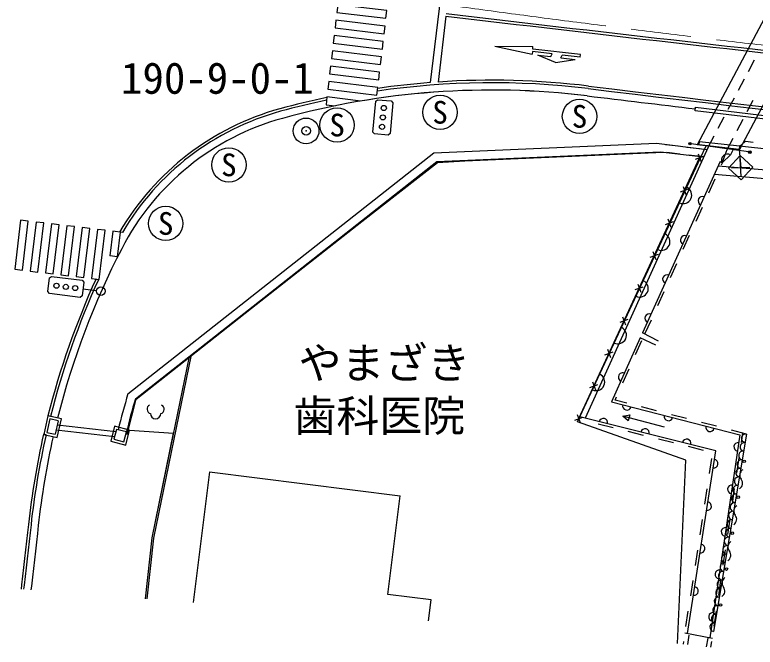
# Model space of a CAD drawing. Units: millimetres, scale not verified. Extents: x 40000 to 680000, y 20000 to 380000.
# Drawn here: x 94208 to 137294, y 249550 to 286350 of the extents above; entities that cross this region are included whole.
import ezdxf
from ezdxf.enums import TextEntityAlignment as Align

# ---------------------------------------------------------------- set-up
doc = ezdxf.new("R2010")
doc.units = ezdxf.units.MM
doc.header["$LTSCALE"] = 1000
doc.header["$PDMODE"] = 32
doc.header["$PDSIZE"] = 500
doc.linetypes.add('CHAIN', pattern=[18.5, 12, -1.5, 3.5, -1.5])
doc.linetypes.add('DASHED', pattern=[7.5, 6, -1.5])
for name, color, linetype, lineweight in [('M-BGD', 7, 'Continuous', 25), ('M-BGD-EXST', 7, 'Continuous', 25), ('M-BMK', 2, 'CHAIN', 13), ('M-BMK-ROW', 30, 'Continuous', 25), ('M-BMK-SRVR', 3, 'Continuous', 25), ('M-STR-STR1', 1, 'Continuous', 25), ('M-STR-STRC', 7, 'Continuous', 25)]:
    doc.layers.add(name, color=color, linetype=linetype, lineweight=lineweight)
doc.layers.add('M-BMK-HTXT', color=7, linetype='Continuous')
doc.layers.add('M-OTRS', color=6, linetype='Continuous')
doc.styles.add('ＭＳ ゴシック', font='')
doc.styles.get('ＭＳ ゴシック').set_extended_font_data('MS Gothic')

msp = doc.modelspace()

# ---------------------------------------------------------------- linework, layer by layer
at = {"layer": 'M-BGD'}
for p, q in [((136904, 283059), (137256, 283721)), ((136316, 281955), (136669, 282617)), ((135729, 280852), (136081, 281514)), ((136831, 280720), (137183, 281382)), ((135142, 279748), (135494, 280410)), ((136245, 279615), (136597, 280278)), ((134555, 278645), (134907, 279307)), ((132065, 278808), (132810, 278716)), ((136904, 278369), (133572, 278842)), ((135660, 278511), (136011, 279174)), ((136377, 278719), (136495, 278783)), ((136495, 278783), (136737, 278994)), ((136737, 278994), (137179, 278946)), ((134553, 278648), (127403, 262882)), ((132903, 278246), (132159, 278337)), ((133306, 278655), (134050, 278563)), ((134107, 278024), (134449, 278734)), ((135378, 277742), (135660, 278511)), ((136355, 278520), (136450, 277449)), ((136376, 278723), (151869, 277066)), ((100794, 264296), (118584, 278308)), ((100794, 264296), (118584, 278308)), ((126954, 262656), (134107, 278024)), ((127028, 262856), (134059, 278028)), ((134144, 278096), (133400, 278186)), ((133824, 277942), (134294, 278114)), ((133973, 278263), (134145, 277794)), ((135743, 277418), (136419, 278155)), ((136419, 278155), (137156, 277480)), ((136473, 276919), (136427, 277979)), ((101228, 264001), (118767, 277816)), ((101228, 264001), (118767, 277816)), ((135253, 277805), (130743, 267850)), ((135337, 277622), (135390, 277740)), ((136979, 277472), (135920, 277426)), ((137156, 277480), (136480, 276743)), ((134923, 277075), (151792, 275660)), ((136480, 276743), (135743, 277418)), ((134594, 275983), (134966, 276803)), ((132945, 276046), (133415, 276218)), ((133094, 276367), (133266, 275897)), ((133851, 274343), (134223, 275163)), ((132215, 274470), (132387, 274001)), ((132067, 274149), (132536, 274321)), ((133109, 272704), (133480, 273523)), ((131188, 272253), (131657, 272425)), ((131336, 272574), (131508, 272104)), ((132366, 271064), (132737, 271884)), ((130457, 270677), (130630, 270208)), ((130309, 270356), (130778, 270528)), ((131623, 269424), (131994, 270244)), ((129430, 268460), (129899, 268632)), ((129579, 268781), (129751, 268311)), ((130880, 267785), (131252, 268605)), ((131664, 267352), (130744, 267846)), ((130604, 267547), (128931, 263829)), ((130333, 266575), (130702, 267396)), ((131520, 267122), (130605, 267544)), ((128551, 266563), (129020, 266735)), ((128700, 266884), (128872, 266415)), ((102206, 255917), (104365, 266472)), ((102305, 255901), (104486, 266568)), ((129595, 264933), (129964, 265754)), ((127821, 264987), (127993, 264518)), ((127672, 264667), (128142, 264839)), ((128931, 263829), (136406, 261903)), ((129142, 263926), (129226, 264112)), ((129816, 263753), (129142, 263926)), ((131559, 263303), (130687, 263528)), ((96137, 263008), (95895, 261935)), ((96251, 262829), (96075, 262048)), ((96918, 262832), (96137, 263008)), ((96739, 262719), (96251, 262829)), ((96676, 261759), (96918, 262832)), ((126793, 262770), (127263, 262942)), ((126942, 263091), (127114, 262622)), ((134996, 260984), (127093, 262953)), ((129598, 262991), (130008, 263075)), ((132013, 262344), (129598, 262991)), ((129911, 262713), (129598, 262991)), ((130008, 263075), (129911, 262713)), ((133302, 262854), (132430, 263079)), ((96739, 262719), (96563, 261938)), ((133258, 260426), (126954, 262656)), ((129038, 262311), (128165, 262529)), ((135045, 262405), (134173, 262629)), ((96075, 262049), (96563, 261938)), ((100887, 262187), (103450, 261999)), ((130785, 261876), (129911, 262093)), ((136788, 261955), (135916, 262180)), ((136492, 261453), (136575, 262010)), ((95895, 261935), (96676, 261759)), ((132531, 261440), (131658, 261658)), ((136406, 261903), (134653, 250089)), ((136788, 261955), (134867, 250463)), ((100531, 261349), (100664, 261315)), ((100531, 261349), (100664, 261315)), ((134278, 261005), (133404, 261223)), ((133353, 250348), (134996, 260984)), ((132771, 249764), (133258, 260426)), ((134639, 259649), (134777, 260539)), ((136228, 259672), (136360, 260563)), ((105538, 259750), (104581, 252150)), ((105538, 259750), (116635, 258353)), ((134364, 257871), (134502, 258760)), ((135964, 257892), (136096, 258782)), ((115913, 252622), (116635, 258353)), ((134090, 256092), (134227, 256981)), ((135700, 256111), (135832, 257002)), ((101814, 252366), (102206, 255917)), ((101914, 252359), (102305, 255901)), ((133815, 254313), (133952, 255202)), ((135435, 254331), (135567, 255221)), ((133540, 252534), (133677, 253423)), ((135171, 252550), (135303, 253441)), ((118443, 252304), (115913, 252622)), ((118289, 251079), (118443, 252304)), ((133265, 250755), (133402, 251644)), ((134907, 250770), (135039, 251660)), ((134801, 250056), (133206, 250374)), ((133365, 249699), (133443, 250257)), ((134467, 249577), (134551, 250072)), ((133115, 249726), (133137, 249877)), ((134716, 249550), (134771, 249880))]:
    msp.add_line(p, q, dxfattribs=at)
at = {"layer": 'M-BGD', "linetype": 'DASHED'}
for p, q in [((100086, 262084), (96684, 262476)), ((100086, 262084), (96684, 262476)), ((100011, 261790), (96617, 262181)), ((100011, 261790), (96617, 262181))]:
    msp.add_line(p, q, dxfattribs=at)
at = {"layer": 'M-BGD'}
for points in [[(166307, 277117), (158193, 277984), (150881, 278792), (141160, 279891), (133801, 280769), (133824, 280967), (141183, 280090), (150903, 278991), (158213, 278182), (166319, 277316)], [(118584, 278308), (131546, 278872), (134489, 278507)], [(118584, 278308), (131546, 278872), (134489, 278507)], [(118767, 277816), (131787, 278382), (134294, 278078)], [(118767, 277816), (131787, 278382), (134294, 278078)], [(136030, 278556), (135856, 278197), (135378, 277742), (135254, 277801)], [(135142, 277559), (151834, 276159), (166175, 274933)], [(95576, 256627), (95522, 256162), (95466, 255654), (95409, 255146), (95351, 254637), (95292, 254128), (95232, 253619), (95171, 253109), (95144, 252887)]]:
    msp.add_lwpolyline(points, dxfattribs=at)
for points in [[(136377, 278719), (136355, 278520), (134035, 278777), (134057, 278976)], [(100664, 261315), (100887, 262187), (100015, 262410), (99792, 261538)], [(100664, 261315), (100887, 262187), (100015, 262410), (99792, 261538)], [(100556, 261497), (100704, 262079), (100123, 262227), (99974, 261646)], [(100556, 261497), (100705, 262079), (100123, 262227), (99974, 261646)]]:
    msp.add_lwpolyline(points, close=True, dxfattribs=at)
for centre, radius in [((133498, 278852), 75), ((133498, 278852), 60), ((133498, 278852), 50), ((133498, 278852), 50), ((133498, 278852), 50), ((133498, 278852), 50), ((136978, 278359), 75), ((136978, 278359), 60), ((136978, 278359), 50), ((136978, 278359), 50), ((136978, 278359), 50), ((136978, 278359), 50), ((136648, 260365), 75), ((136304, 258276), 75), ((135961, 256186), 75), ((135617, 254097), 75), ((135273, 252007), 75)]:
    msp.add_circle(centre, radius, dxfattribs=at)
for centre, radius, start, end in [((121967, 235969), 46000, 83.074, 105.3659), ((121973, 235968), 46000, 83.0739, 105.3659), ((354691, 2151744), 1883858, 263.07395, 263.26674), ((113758, 265860), 15000, 105.3659, 152.6989), ((135681, 277902), 343, 59.3397, 207.9037), ((133101, 275861), 500, 245.0422, 65.0422), ((134222, 275528), 250, 65.6266, 245.6266), ((131835, 273142), 500, 245.0422, 65.0422), ((133190, 273250), 250, 65.6266, 245.6266), ((141305, 251642), 46000, 152.6989, 165.8571), ((132158, 270973), 250, 65.6266, 245.6266), ((130569, 270422), 500, 245.0422, 65.0422), ((131126, 268696), 250, 65.6266, 245.6266), ((129303, 267702), 500, 245.0422, 65.0422), ((128037, 264982), 500, 245.0422, 65.0422), ((129579, 265268), 250, 65.776, 245.776), ((142649, 251685), 43714, 163.2325, 166.0782), ((142649, 251685), 43714, 163.2325, 166.0782), ((142390, 251760), 42944, 163.4374, 166.149), ((142390, 251759), 42944, 163.4374, 166.149), ((129825, 263599), 250, 165.5483, 345.5483), ((128459, 262613), 250, 346.0099, 166.0099), ((132245, 262975), 250, 165.5483, 345.5483), ((134666, 262351), 250, 165.5483, 345.5483), ((130884, 262009), 250, 346.0099, 166.0099), ((141305, 251642), 46000, 167.2272, 173.7783), ((133310, 261404), 250, 346.0099, 166.0099), ((136750, 261705), 253, 81.2639, 259.7593), ((136303, 261207), 250, 81.561, 261.561), ((136666, 261205), 253, 81.2639, 259.7593), ((136582, 260705), 253, 81.2639, 259.7593), ((134880, 260231), 250, 261.2177, 81.2177), ((136499, 260206), 253, 81.2639, 259.7593), ((136415, 259706), 253, 81.2639, 259.7593), ((136768, 259556), 375, 122.4532, 218.8642), ((136332, 259206), 253, 81.2639, 259.7593), ((135936, 258734), 250, 81.561, 261.561), ((136248, 258707), 253, 81.2639, 259.7593), ((136184, 259085), 375, 302.4532, 38.8642), ((136165, 258207), 253, 81.2639, 259.7593), ((134498, 257760), 250, 261.2177, 81.2177), ((136081, 257707), 253, 81.2639, 259.7593), ((136424, 257466), 375, 122.4532, 218.8642), ((135998, 257208), 253, 81.2639, 259.7593), ((135841, 256996), 375, 302.4532, 38.8642), ((135914, 256708), 253, 81.2639, 259.7593), ((135569, 256261), 250, 81.561, 261.561), ((135831, 256208), 253, 81.2639, 259.7593), ((135747, 255709), 253, 81.2639, 259.7593), ((134116, 255289), 250, 261.2177, 81.2177), ((136081, 255377), 375, 122.4532, 218.8642), ((135664, 255209), 253, 81.2639, 259.7593), ((135497, 254906), 375, 302.4532, 38.8642), ((135580, 254709), 253, 81.2639, 259.7593), ((135497, 254210), 253, 81.2639, 259.7593), ((135202, 253788), 250, 81.561, 261.561), ((135413, 253710), 253, 81.2639, 259.7593), ((135330, 253210), 253, 81.2639, 259.7593), ((135737, 253287), 375, 122.4532, 218.8642), ((133734, 252819), 250, 261.2177, 81.2177), ((135246, 252711), 253, 81.2639, 259.7593), ((135153, 252817), 375, 302.4532, 38.8642), ((135163, 252211), 253, 81.2639, 259.7593), ((135079, 251711), 253, 81.2639, 259.7593), ((134835, 251315), 250, 81.561, 261.561), ((134996, 251212), 253, 81.2639, 259.7593), ((134912, 250712), 253, 81.2639, 259.7593)]:
    msp.add_arc(centre, radius, start, end, dxfattribs=at)
at = {"layer": 'M-BGD-EXST'}
for p, q in [((115214, 281321), (115322, 281411)), ((115322, 281411), (116119, 281337)), ((115048, 279528), (115214, 281321)), ((116209, 281229), (116044, 279436)), ((116119, 281337), (116209, 281229)), ((115138, 279420), (115048, 279528)), ((115935, 279346), (115138, 279420)), ((116044, 279436), (115935, 279346)), ((96135, 270242), (96234, 271036)), ((96234, 271036), (96345, 271123)), ((96345, 271123), (98132, 270901)), ((98219, 270789), (98120, 269995)), ((98132, 270901), (98219, 270789)), ((96222, 270130), (96135, 270242)), ((98963, 270294), (98169, 270392)), ((98008, 269908), (96222, 270130)), ((98120, 269995), (98008, 269908))]:
    msp.add_line(p, q, dxfattribs=at)
for centre, radius in [((118955, 280675), 1000), ((127070, 280440), 1000), ((112965, 279935), 1000), ((115679, 280926), 150), ((115629, 280379), 150), ((115578, 279831), 150), ((106665, 277617), 1000), ((102990, 274207), 1000), ((96631, 270583), 150), ((97177, 270516), 150), ((97723, 270448), 150), ((99211, 270263), 250)]:
    msp.add_circle(centre, radius, dxfattribs=at)
for centre, radius, start, end in [((102170, 263401), 268, 116.087, 255.3341), ((102635, 263401), 268, 284.6658, 63.9129), ((102402, 263142), 300, 179.9999, 359.9999)]:
    msp.add_arc(centre, radius, start, end, dxfattribs=at)
at = {"layer": 'M-BMK'}
msp.add_arc((242198, 1177948), 899451, 261.97942, 265.89065, dxfattribs=at)
at = {"layer": 'M-BMK-ROW'}
for p, q in [((130610, 278293), (131963, 278352)), ((120393, 277850), (130610, 278293)), ((114403, 274313), (118802, 277764)), ((118802, 277764), (120393, 277850)), ((107987, 269281), (114403, 274313)), ((101278, 263986), (107987, 269281)), ((100738, 261936), (101278, 263986)), ((102206, 255917), (103450, 261999)), ((101814, 252366), (102206, 255917))]:
    msp.add_line(p, q, dxfattribs=at)
at = {"layer": 'M-BMK-SRVR'}
msp.add_circle((111157, 279592), 750, dxfattribs=at)
at = {"layer": 'M-OTRS'}
msp.add_point((111157, 279592), dxfattribs=at)
at = {"layer": 'M-STR-STR1'}
for p, q in [((143525, 291970), (136377, 278518)), ((140602, 291372), (133918, 278790)), ((133919, 278793), (136377, 278518))]:
    msp.add_line(p, q, dxfattribs=at)
at = {"layer": 'M-STR-STRC'}
for p, q in [((119205, 289334), (118386, 282405)), ((119296, 286275), (118843, 282438)), ((122151, 284526), (124317, 284055)), ((122151, 284526), (124361, 284504)), ((124345, 284354), (124361, 284504)), ((124330, 284205), (124317, 284055)), ((125479, 284075), (124330, 284205)), ((127128, 284040), (124345, 284354)), ((125666, 283576), (124648, 283996)), ((124648, 283996), (125406, 283922)), ((125406, 283922), (125479, 284075)), ((125989, 283849), (126065, 284009)), ((127111, 283891), (126065, 284009)), ((127111, 283891), (127128, 284040)), ((125666, 283576), (126816, 283749)), ((125989, 283849), (126816, 283749)), ((100185, 272261), (100357, 273703)), ((100185, 272261), (99739, 272315)), ((96284, 262975), (96138, 263008)), ((96028, 261905), (95882, 261938))]:
    msp.add_line(p, q, dxfattribs=at)
for points in [[(115860, 286592), (113005, 286929), (112952, 286482), (115807, 286145)], [(115754, 285698), (112899, 286035), (112846, 285589), (115701, 285251)], [(115648, 284804), (112793, 285142), (112741, 284695), (115596, 284357)], [(115543, 283910), (112688, 284248), (112635, 283801), (115490, 283463)], [(115437, 283017), (112582, 283354), (112529, 282907), (115384, 282570)], [(115332, 282123), (112476, 282460), (112424, 282013), (115279, 281676)], [(94655, 271488), (94995, 274343), (94548, 274396), (94208, 271541)], [(95549, 271381), (95889, 274236), (95442, 274289), (95102, 271435)], [(96442, 271275), (96783, 274130), (96336, 274183), (95995, 271328)], [(97336, 271168), (97676, 274023), (97229, 274076), (96889, 271222)], [(98230, 271062), (98570, 273917), (98123, 273970), (97783, 271115)], [(99123, 270955), (99464, 273810), (99017, 273863), (98676, 271008)]]:
    msp.add_lwpolyline(points, close=True, dxfattribs=at)
for points in [[(114352, 281332), (112371, 281567), (112318, 281120), (112857, 281056)], [(100468, 273690), (99910, 273757), (99739, 272315)], [(95001, 256690), (94951, 256225), (94895, 255718), (94838, 255210), (94780, 254703), (94721, 254195), (94661, 253687), (94600, 253178), (94570, 252932)], [(95151, 256673), (95100, 256209), (95044, 255701), (94987, 255194), (94929, 254686), (94870, 254177), (94810, 253669), (94749, 253160), (94720, 252921)]]:
    msp.add_lwpolyline(points, dxfattribs=at)
for centre, radius, start, end in [((1053429, 8190496), 7956051, 263.25836, 263.59168), ((1053429, 8190496), 7956201, 263.25997, 263.59168), ((486346, 3385071), 3120458, 263.24485, 264.21183), ((486346, 3385071), 3120308, 263.24485, 264.21183), ((121973, 235968), 46425, 83.0739, 98.2556), ((121973, 235968), 46575, 94.417, 98.2061), ((121973, 235968), 46575, 83.0739, 93.8533), ((354691, 2151744), 1883434, 263.07395, 264.41218), ((354691, 2151744), 1883284, 263.07395, 264.41218), ((121973, 235968), 46575, 101.9011, 105.3659), ((121973, 235968), 46425, 101.9635, 105.3659), ((113758, 265860), 15575, 105.3659, 149.7355), ((113758, 265860), 15425, 105.3659, 149.4935), ((141388, 251608), 46664, 155.4746, 165.8599), ((141388, 251608), 46514, 155.416, 165.8553), ((141388, 251608), 46664, 167.2102, 173.7485), ((141388, 251608), 46514, 167.21, 173.7485)]:
    msp.add_arc(centre, radius, start, end, dxfattribs=at)

# ---------------------------------------------------------------- texts
at = {"layer": 'M-BGD-EXST', "style": 'ＭＳ ゴシック'}
for p in [(118955, 280675), (127070, 280440), (112965, 279935), (106665, 277617), (102990, 274207)]:
    msp.add_text('S', height=1320, dxfattribs=at).set_placement(p, align=Align.MIDDLE_CENTER)
at = {"layer": 'M-BMK-HTXT', "style": 'ＭＳ ゴシック'}
for s, p in [('やまざき', (115716, 266092)), ('歯科医院', (115422, 263019))]:
    msp.add_text(s, height=1833, dxfattribs=at).set_placement(p, align=Align.MIDDLE_CENTER)
at = {"layer": 'M-BMK-SRVR', "style": 'ＭＳ ゴシック'}
msp.add_text('190-9-0-1', height=1833, dxfattribs=at).set_placement((106001, 282670), align=Align.MIDDLE_CENTER)

doc.saveas('drawing.dxf')
